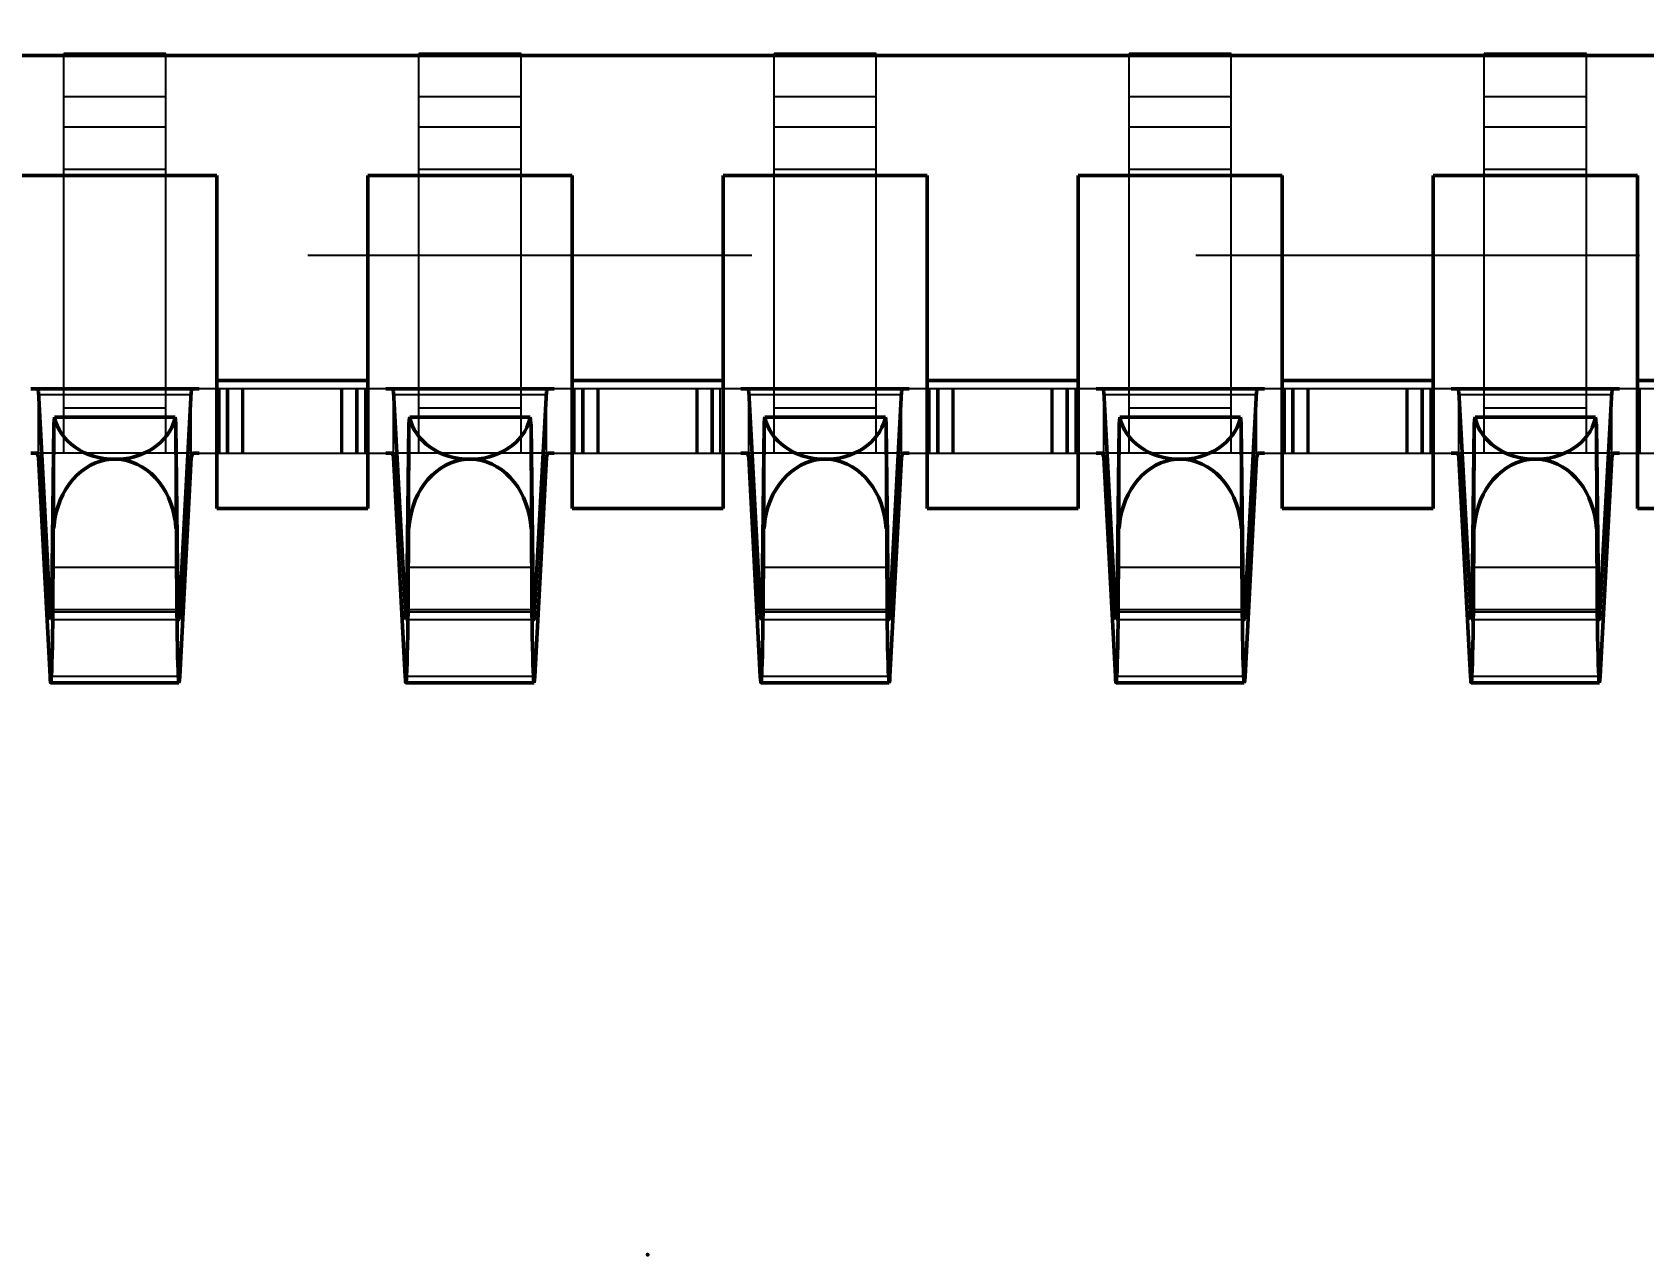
# Model space of a CAD drawing. Header units: millimetres. Extents: x -27 to 31.5, y -2.8 to 12.3.
# Drawn here: x -1.386 to 2.244, y 0 to 2.752 of the extents above; entities that cross this region are included whole.
import ezdxf

# ---------------------------------------------------------------- set-up
doc = ezdxf.new("R2010")
doc.units = ezdxf.units.MM
doc.linetypes.add('Dashed', pattern=[2, 1, -1])
for name, color, linetype, lineweight in [('2d ConnectionPoints', 7, 'Continuous', 50), ('AM_0', 7, 'Continuous', 50), ('AM_4', 3, 'Continuous', 25), ('AM_5', 3, 'Continuous', 25), ('AM_9', 6, 'Dashed', 25)]:
    doc.layers.add(name, color=color, linetype=linetype, lineweight=lineweight)
doc.dimstyles.new('ISO-25', dxfattribs={"dimtxt": 2.5, "dimasz": 2.5, "dimexe": 1.25, "dimexo": 0.625, "dimtad": 1, "dimtxsty": 'Standard', "dimcen": 2.5, "dimadec": 0, "dimazin": 0, "dimtfac": 1, "dimtmove": 0, "dimatfit": 3, "dimfxl": 1, "dimarcsym": 0})

# ---------------------------------------------------------------- blocks, each defined once
blk = doc.blocks.new('1_ERF8_C_211_05_0_060PN_0_in_ERF8_060_05_0_L_DV_TR_4')
at = {"layer": 'AM_0'}
for p, q in [((-1.0104, 1.95), (-1.3896, 1.95)), ((-1.3817, 1.95), (-1.3828, 1.95)), ((-1.3722, 1.9438), (-1.3455, 1.447)), ((-1.0545, 1.447), (-1.0278, 1.9438)), ((-1.0172, 1.95), (-1.0183, 1.95)), ((-0.218, 1.95), (-0.5896, 1.95)), ((-0.5817, 1.95), (-0.5828, 1.95)), ((-0.5722, 1.9438), (-0.5455, 1.447)), ((-0.2545, 1.447), (-0.2278, 1.9438)), ((-0.2172, 1.95), (-0.2183, 1.95)), ((-0.2104, 1.95), (-0.2172, 1.95)), ((0.5896, 1.95), (0.2104, 1.95)), ((0.2183, 1.95), (0.2172, 1.95)), ((0.2278, 1.9438), (0.2545, 1.447)), ((0.5455, 1.447), (0.5722, 1.9438)), ((0.5828, 1.95), (0.5817, 1.95)), ((1.3896, 1.95), (1.0104, 1.95)), ((1.0183, 1.95), (1.0172, 1.95)), ((1.0278, 1.9438), (1.0545, 1.447)), ((1.3455, 1.447), (1.3722, 1.9438)), ((1.3828, 1.95), (1.3817, 1.95)), ((2.182, 1.95), (1.8104, 1.95)), ((1.8183, 1.95), (1.8172, 1.95)), ((1.8278, 1.9438), (1.8545, 1.447)), ((2.1455, 1.447), (2.1722, 1.9438)), ((2.1828, 1.95), (2.1817, 1.95)), ((2.1896, 1.95), (2.1828, 1.95)), ((-1.3412, 1.547), (-1.3375, 1.8698)), ((-1.3396, 1.4519), (-1.3375, 1.8698)), ((-1.0641, 1.886), (-1.3359, 1.886)), ((-1.0625, 1.8698), (-1.0588, 1.547)), ((-1.0604, 1.4519), (-1.0625, 1.8698)), ((-0.5412, 1.547), (-0.5375, 1.8698)), ((-0.5396, 1.4519), (-0.5375, 1.8698)), ((-0.2641, 1.886), (-0.5359, 1.886)), ((-0.2625, 1.8698), (-0.2588, 1.547)), ((-0.2604, 1.4519), (-0.2625, 1.8698)), ((0.2588, 1.547), (0.2625, 1.8698)), ((0.2604, 1.4519), (0.2625, 1.8698)), ((0.5359, 1.886), (0.2641, 1.886)), ((0.5375, 1.8698), (0.5412, 1.547)), ((0.5396, 1.4519), (0.5375, 1.8698)), ((1.0588, 1.547), (1.0625, 1.8698)), ((1.0604, 1.4519), (1.0625, 1.8698)), ((1.3359, 1.886), (1.0641, 1.886)), ((1.3375, 1.8698), (1.3412, 1.547)), ((1.3396, 1.4519), (1.3375, 1.8698)), ((1.8588, 1.547), (1.8625, 1.8698)), ((1.8604, 1.4519), (1.8625, 1.8698)), ((2.1359, 1.886), (1.8641, 1.886)), ((2.1375, 1.8698), (2.1412, 1.547)), ((2.1396, 1.4519), (2.1375, 1.8698)), ((-1.3896, 1.805), (-1.3751, 1.805)), ((-1.346, 1.302), (-1.3722, 1.7948)), ((-1.1919, 1.791), (-1.2081, 1.791)), ((-1.0278, 1.7948), (-1.054, 1.302)), ((-1.0249, 1.805), (-1.0104, 1.805)), ((-0.5896, 1.805), (-0.5751, 1.805)), ((-0.546, 1.302), (-0.5722, 1.7948)), ((-0.3919, 1.791), (-0.4081, 1.791)), ((-0.2278, 1.7948), (-0.254, 1.302)), ((-0.2249, 1.805), (-0.2104, 1.805)), ((0.2104, 1.805), (0.2249, 1.805)), ((0.254, 1.302), (0.2278, 1.7948)), ((0.4081, 1.791), (0.3919, 1.791)), ((0.5722, 1.7948), (0.546, 1.302)), ((0.5751, 1.805), (0.5896, 1.805)), ((1.0104, 1.805), (1.0249, 1.805)), ((1.054, 1.302), (1.0278, 1.7948)), ((1.2081, 1.791), (1.1919, 1.791)), ((1.3722, 1.7948), (1.346, 1.302)), ((1.3751, 1.805), (1.3896, 1.805)), ((1.8104, 1.805), (1.8249, 1.805)), ((1.854, 1.302), (1.8278, 1.7948)), ((2.0081, 1.791), (1.9919, 1.791)), ((2.1722, 1.7948), (2.146, 1.302)), ((2.1751, 1.805), (2.1896, 1.805)), ((-1.3429, 1.447), (-1.3455, 1.447)), ((-1.0545, 1.447), (-1.0571, 1.447)), ((-0.5429, 1.447), (-0.5455, 1.447)), ((-0.2545, 1.447), (-0.2571, 1.447)), ((0.2571, 1.447), (0.2545, 1.447)), ((0.5455, 1.447), (0.5429, 1.447)), ((1.0571, 1.447), (1.0545, 1.447)), ((1.3455, 1.447), (1.3429, 1.447)), ((1.8571, 1.447), (1.8545, 1.447)), ((2.1455, 1.447), (2.1429, 1.447)), ((-1.0556, 1.288), (-1.3444, 1.288)), ((-0.2556, 1.288), (-0.5444, 1.288)), ((0.5444, 1.288), (0.2556, 1.288)), ((1.3444, 1.288), (1.0556, 1.288)), ((2.1444, 1.288), (1.8556, 1.288))]:
    blk.add_line(p, q, dxfattribs=at)
for points in [[(-1.3722, 1.9438), (-1.375, 1.9486), (-1.3817, 1.95)], [(-1.0183, 1.95), (-1.0248, 1.9487), (-1.0278, 1.9438)], [(-0.5722, 1.9438), (-0.575, 1.9486), (-0.5817, 1.95)], [(-0.2183, 1.95), (-0.2248, 1.9487), (-0.2278, 1.9438)], [(0.2278, 1.9438), (0.225, 1.9486), (0.2183, 1.95)], [(0.5817, 1.95), (0.5752, 1.9487), (0.5722, 1.9438)], [(1.0278, 1.9438), (1.025, 1.9486), (1.0183, 1.95)], [(1.3817, 1.95), (1.3752, 1.9487), (1.3722, 1.9438)], [(1.8278, 1.9438), (1.825, 1.9486), (1.8183, 1.95)], [(2.1817, 1.95), (2.1752, 1.9487), (2.1722, 1.9438)], [(-1.3375, 1.8698), (-1.3362, 1.8842), (-1.3359, 1.886)], [(-1.3359, 1.886), (-1.3335, 1.8763), (-1.33, 1.8668), (-1.3255, 1.8576), (-1.32, 1.8487), (-1.3137, 1.8403), (-1.3064, 1.8323), (-1.2984, 1.825), (-1.2896, 1.8182), (-1.2802, 1.812), (-1.2701, 1.8066), (-1.2595, 1.802), (-1.2484, 1.7981), (-1.237, 1.795), (-1.2253, 1.7927), (-1.2134, 1.7913), (-1.2081, 1.791)], [(-1.1919, 1.791), (-1.1799, 1.792), (-1.1681, 1.7939), (-1.1565, 1.7966), (-1.1453, 1.8002), (-1.1345, 1.8045), (-1.1242, 1.8096), (-1.1144, 1.8154), (-1.1053, 1.8219), (-1.097, 1.829), (-1.0894, 1.8367), (-1.0826, 1.845), (-1.0768, 1.8536), (-1.0719, 1.8627), (-1.0679, 1.8721), (-1.065, 1.8817), (-1.0641, 1.886)], [(-1.0641, 1.886), (-1.0626, 1.8716), (-1.0625, 1.8698)], [(-0.5375, 1.8698), (-0.5362, 1.8842), (-0.5359, 1.886)], [(-0.5359, 1.886), (-0.5335, 1.8763), (-0.53, 1.8668), (-0.5255, 1.8576), (-0.52, 1.8487), (-0.5137, 1.8403), (-0.5064, 1.8323), (-0.4984, 1.825), (-0.4896, 1.8182), (-0.4802, 1.812), (-0.4701, 1.8066), (-0.4595, 1.802), (-0.4484, 1.7981), (-0.437, 1.795), (-0.4253, 1.7927), (-0.4134, 1.7913), (-0.4081, 1.791)], [(-0.3919, 1.791), (-0.3799, 1.792), (-0.3681, 1.7939), (-0.3565, 1.7966), (-0.3453, 1.8002), (-0.3345, 1.8045), (-0.3242, 1.8096), (-0.3144, 1.8154), (-0.3053, 1.8219), (-0.297, 1.829), (-0.2894, 1.8367), (-0.2826, 1.845), (-0.2768, 1.8536), (-0.2719, 1.8627), (-0.2679, 1.8721), (-0.265, 1.8817), (-0.2641, 1.886)], [(-0.2641, 1.886), (-0.2626, 1.8716), (-0.2625, 1.8698)], [(0.2625, 1.8698), (0.2638, 1.8842), (0.2641, 1.886)], [(0.2641, 1.886), (0.2665, 1.8763), (0.27, 1.8668), (0.2745, 1.8576), (0.28, 1.8487), (0.2863, 1.8403), (0.2936, 1.8323), (0.3016, 1.825), (0.3104, 1.8182), (0.3198, 1.812), (0.3299, 1.8066), (0.3405, 1.802), (0.3516, 1.7981), (0.363, 1.795), (0.3747, 1.7927), (0.3866, 1.7913), (0.3919, 1.791)], [(0.4081, 1.791), (0.4201, 1.792), (0.4319, 1.7939), (0.4435, 1.7966), (0.4547, 1.8002), (0.4655, 1.8045), (0.4758, 1.8096), (0.4856, 1.8154), (0.4947, 1.8219), (0.503, 1.829), (0.5106, 1.8367), (0.5174, 1.845), (0.5232, 1.8536), (0.5281, 1.8627), (0.5321, 1.8721), (0.535, 1.8817), (0.5359, 1.886)], [(0.5359, 1.886), (0.5374, 1.8716), (0.5375, 1.8698)], [(1.0625, 1.8698), (1.0638, 1.8842), (1.0641, 1.886)], [(1.0641, 1.886), (1.0665, 1.8763), (1.07, 1.8668), (1.0745, 1.8576), (1.08, 1.8487), (1.0863, 1.8403), (1.0936, 1.8323), (1.1016, 1.825), (1.1104, 1.8182), (1.1198, 1.812), (1.1299, 1.8066), (1.1405, 1.802), (1.1516, 1.7981), (1.163, 1.795), (1.1747, 1.7927), (1.1866, 1.7913), (1.1919, 1.791)], [(1.2081, 1.791), (1.2201, 1.792), (1.2319, 1.7939), (1.2435, 1.7966), (1.2547, 1.8002), (1.2655, 1.8045), (1.2758, 1.8096), (1.2856, 1.8154), (1.2947, 1.8219), (1.303, 1.829), (1.3106, 1.8367), (1.3174, 1.845), (1.3232, 1.8536), (1.3281, 1.8627), (1.3321, 1.8721), (1.335, 1.8817), (1.3359, 1.886)], [(1.3359, 1.886), (1.3374, 1.8716), (1.3375, 1.8698)], [(1.8625, 1.8698), (1.8638, 1.8842), (1.8641, 1.886)], [(1.8641, 1.886), (1.8665, 1.8763), (1.87, 1.8668), (1.8745, 1.8576), (1.88, 1.8487), (1.8863, 1.8403), (1.8936, 1.8323), (1.9016, 1.825), (1.9104, 1.8182), (1.9198, 1.812), (1.9299, 1.8066), (1.9405, 1.802), (1.9516, 1.7981), (1.963, 1.795), (1.9747, 1.7927), (1.9866, 1.7913), (1.9919, 1.791)], [(2.0081, 1.791), (2.0201, 1.792), (2.0319, 1.7939), (2.0435, 1.7966), (2.0547, 1.8002), (2.0655, 1.8045), (2.0758, 1.8096), (2.0856, 1.8154), (2.0947, 1.8219), (2.103, 1.829), (2.1106, 1.8367), (2.1174, 1.845), (2.1232, 1.8536), (2.1281, 1.8627), (2.1321, 1.8721), (2.135, 1.8817), (2.1359, 1.886)], [(2.1359, 1.886), (2.1374, 1.8716), (2.1375, 1.8698)], [(-1.3751, 1.805), (-1.3726, 1.7978), (-1.3722, 1.7948)], [(-1.2081, 1.791), (-1.2201, 1.7895), (-1.2319, 1.7867), (-1.2435, 1.7828), (-1.2547, 1.7775), (-1.2655, 1.7712), (-1.2758, 1.7637), (-1.2856, 1.7551), (-1.2947, 1.7456), (-1.303, 1.7351), (-1.3106, 1.7238), (-1.3174, 1.7117), (-1.3232, 1.6989), (-1.3281, 1.6856), (-1.3321, 1.6718), (-1.335, 1.6576), (-1.3369, 1.6432), (-1.3375, 1.6351)], [(-1.0625, 1.6351), (-1.0638, 1.6496), (-1.0662, 1.6639), (-1.0696, 1.6779), (-1.0739, 1.6915), (-1.0793, 1.7046), (-1.0855, 1.7171), (-1.0926, 1.7288), (-1.1006, 1.7398), (-1.1092, 1.7499), (-1.1186, 1.759), (-1.1286, 1.7671), (-1.1392, 1.7741), (-1.1502, 1.78), (-1.1616, 1.7847), (-1.1733, 1.7881), (-1.1851, 1.7903), (-1.1919, 1.791)], [(-1.0278, 1.7948), (-1.0262, 1.802), (-1.0249, 1.805)], [(-0.5751, 1.805), (-0.5726, 1.7978), (-0.5722, 1.7948)], [(-0.4081, 1.791), (-0.4201, 1.7895), (-0.4319, 1.7867), (-0.4435, 1.7828), (-0.4547, 1.7775), (-0.4655, 1.7712), (-0.4758, 1.7637), (-0.4856, 1.7551), (-0.4947, 1.7456), (-0.503, 1.7351), (-0.5106, 1.7238), (-0.5174, 1.7117), (-0.5232, 1.6989), (-0.5281, 1.6856), (-0.5321, 1.6718), (-0.535, 1.6576), (-0.5369, 1.6432), (-0.5375, 1.6351)], [(-0.2625, 1.6351), (-0.2638, 1.6496), (-0.2662, 1.6639), (-0.2696, 1.6779), (-0.2739, 1.6915), (-0.2793, 1.7046), (-0.2855, 1.7171), (-0.2926, 1.7288), (-0.3006, 1.7398), (-0.3092, 1.7499), (-0.3186, 1.759), (-0.3286, 1.7671), (-0.3392, 1.7741), (-0.3502, 1.78), (-0.3616, 1.7847), (-0.3733, 1.7881), (-0.3851, 1.7903), (-0.3919, 1.791)], [(-0.2278, 1.7948), (-0.2262, 1.802), (-0.2249, 1.805)], [(0.2249, 1.805), (0.2274, 1.7978), (0.2278, 1.7948)], [(0.3919, 1.791), (0.3799, 1.7895), (0.3681, 1.7867), (0.3565, 1.7828), (0.3453, 1.7775), (0.3345, 1.7712), (0.3242, 1.7637), (0.3144, 1.7551), (0.3053, 1.7456), (0.297, 1.7351), (0.2894, 1.7238), (0.2826, 1.7117), (0.2768, 1.6989), (0.2719, 1.6856), (0.2679, 1.6718), (0.265, 1.6576), (0.2631, 1.6432), (0.2625, 1.6351)], [(0.5375, 1.6351), (0.5362, 1.6496), (0.5338, 1.6639), (0.5304, 1.6779), (0.5261, 1.6915), (0.5207, 1.7046), (0.5145, 1.7171), (0.5074, 1.7288), (0.4994, 1.7398), (0.4908, 1.7499), (0.4814, 1.759), (0.4714, 1.7671), (0.4608, 1.7741), (0.4498, 1.78), (0.4384, 1.7847), (0.4267, 1.7881), (0.4149, 1.7903), (0.4081, 1.791)], [(0.5722, 1.7948), (0.5738, 1.802), (0.5751, 1.805)], [(1.0249, 1.805), (1.0274, 1.7978), (1.0278, 1.7948)], [(1.1919, 1.791), (1.1799, 1.7895), (1.1681, 1.7867), (1.1565, 1.7828), (1.1453, 1.7775), (1.1345, 1.7712), (1.1242, 1.7637), (1.1144, 1.7551), (1.1053, 1.7456), (1.097, 1.7351), (1.0894, 1.7238), (1.0826, 1.7117), (1.0768, 1.6989), (1.0719, 1.6856), (1.0679, 1.6718), (1.065, 1.6576), (1.0631, 1.6432), (1.0625, 1.6351)], [(1.3375, 1.6351), (1.3362, 1.6496), (1.3338, 1.6639), (1.3304, 1.6779), (1.3261, 1.6915), (1.3207, 1.7046), (1.3145, 1.7171), (1.3074, 1.7288), (1.2994, 1.7398), (1.2908, 1.7499), (1.2814, 1.759), (1.2714, 1.7671), (1.2608, 1.7741), (1.2498, 1.78), (1.2384, 1.7847), (1.2267, 1.7881), (1.2149, 1.7903), (1.2081, 1.791)], [(1.3722, 1.7948), (1.3738, 1.802), (1.3751, 1.805)], [(1.8249, 1.805), (1.8274, 1.7978), (1.8278, 1.7948)], [(1.9919, 1.791), (1.9799, 1.7895), (1.9681, 1.7867), (1.9565, 1.7828), (1.9453, 1.7775), (1.9345, 1.7712), (1.9242, 1.7637), (1.9144, 1.7551), (1.9053, 1.7456), (1.897, 1.7351), (1.8894, 1.7238), (1.8826, 1.7117), (1.8768, 1.6989), (1.8719, 1.6856), (1.8679, 1.6718), (1.865, 1.6576), (1.8631, 1.6432), (1.8625, 1.6351)], [(2.1375, 1.6351), (2.1362, 1.6496), (2.1338, 1.6639), (2.1304, 1.6779), (2.1261, 1.6915), (2.1207, 1.7046), (2.1145, 1.7171), (2.1074, 1.7288), (2.0994, 1.7398), (2.0908, 1.7499), (2.0814, 1.759), (2.0714, 1.7671), (2.0608, 1.7741), (2.0498, 1.78), (2.0384, 1.7847), (2.0267, 1.7881), (2.0149, 1.7903), (2.0081, 1.791)], [(2.1722, 1.7948), (2.1738, 1.802), (2.1751, 1.805)], [(-1.3412, 1.547), (-1.3414, 1.5288), (-1.3416, 1.5118), (-1.3418, 1.4961), (-1.3421, 1.4819), (-1.3423, 1.4693), (-1.3426, 1.4582), (-1.3429, 1.449), (-1.3432, 1.4415), (-1.3435, 1.4359), (-1.3438, 1.4322), (-1.3441, 1.4304), (-1.3442, 1.4302)], [(-1.0558, 1.4302), (-1.0561, 1.4312), (-1.0564, 1.4341), (-1.0567, 1.4389), (-1.057, 1.4457), (-1.0573, 1.4542), (-1.0576, 1.4645), (-1.0578, 1.4765), (-1.0581, 1.4901), (-1.0583, 1.5052), (-1.0585, 1.5217), (-1.0587, 1.5394), (-1.0588, 1.547)], [(-0.5412, 1.547), (-0.5414, 1.5288), (-0.5416, 1.5118), (-0.5418, 1.4961), (-0.5421, 1.4819), (-0.5423, 1.4693), (-0.5426, 1.4582), (-0.5429, 1.449), (-0.5432, 1.4415), (-0.5435, 1.4359), (-0.5438, 1.4322), (-0.5441, 1.4304), (-0.5442, 1.4302)], [(-0.2558, 1.4302), (-0.2561, 1.4312), (-0.2564, 1.4341), (-0.2567, 1.4389), (-0.257, 1.4457), (-0.2573, 1.4542), (-0.2576, 1.4645), (-0.2578, 1.4765), (-0.2581, 1.4901), (-0.2583, 1.5052), (-0.2585, 1.5217), (-0.2587, 1.5394), (-0.2588, 1.547)], [(0.2588, 1.547), (0.2586, 1.5288), (0.2584, 1.5118), (0.2582, 1.4961), (0.2579, 1.4819), (0.2577, 1.4693), (0.2574, 1.4582), (0.2571, 1.449), (0.2568, 1.4415), (0.2565, 1.4359), (0.2562, 1.4322), (0.2559, 1.4304), (0.2558, 1.4302)], [(0.5442, 1.4302), (0.5439, 1.4312), (0.5436, 1.4341), (0.5433, 1.4389), (0.543, 1.4457), (0.5427, 1.4542), (0.5424, 1.4645), (0.5422, 1.4765), (0.5419, 1.4901), (0.5417, 1.5052), (0.5415, 1.5217), (0.5413, 1.5394), (0.5412, 1.547)], [(1.0588, 1.547), (1.0586, 1.5288), (1.0584, 1.5118), (1.0582, 1.4961), (1.0579, 1.4819), (1.0577, 1.4693), (1.0574, 1.4582), (1.0571, 1.449), (1.0568, 1.4415), (1.0565, 1.4359), (1.0562, 1.4322), (1.0559, 1.4304), (1.0558, 1.4302)], [(1.3442, 1.4302), (1.3439, 1.4312), (1.3436, 1.4341), (1.3433, 1.4389), (1.343, 1.4457), (1.3427, 1.4542), (1.3424, 1.4645), (1.3422, 1.4765), (1.3419, 1.4901), (1.3417, 1.5052), (1.3415, 1.5217), (1.3413, 1.5394), (1.3412, 1.547)], [(1.8588, 1.547), (1.8586, 1.5288), (1.8584, 1.5118), (1.8582, 1.4961), (1.8579, 1.4819), (1.8577, 1.4693), (1.8574, 1.4582), (1.8571, 1.449), (1.8568, 1.4415), (1.8565, 1.4359), (1.8562, 1.4322), (1.8559, 1.4304), (1.8558, 1.4302)], [(2.1442, 1.4302), (2.1439, 1.4312), (2.1436, 1.4341), (2.1433, 1.4389), (2.143, 1.4457), (2.1427, 1.4542), (2.1424, 1.4645), (2.1422, 1.4765), (2.1419, 1.4901), (2.1417, 1.5052), (2.1415, 1.5217), (2.1413, 1.5394), (2.1412, 1.547)], [(-1.3442, 1.4302), (-1.3445, 1.4312), (-1.3448, 1.4341), (-1.3451, 1.4389), (-1.3454, 1.4457), (-1.3455, 1.447)], [(-1.3396, 1.4519), (-1.34, 1.4227), (-1.3404, 1.396), (-1.3408, 1.3718), (-1.3412, 1.3504), (-1.3417, 1.3319), (-1.3422, 1.3166), (-1.3428, 1.3044), (-1.3433, 1.2956), (-1.3438, 1.2901), (-1.3444, 1.288), (-1.3444, 1.288)], [(-1.0556, 1.288), (-1.0561, 1.2897), (-1.0567, 1.2948), (-1.0572, 1.3032), (-1.0577, 1.315), (-1.0582, 1.33), (-1.0587, 1.3481), (-1.0592, 1.3692), (-1.0596, 1.393), (-1.06, 1.4195), (-1.0604, 1.4484), (-1.0604, 1.4519)], [(-1.0545, 1.447), (-1.0548, 1.44), (-1.0551, 1.4348), (-1.0554, 1.4316), (-1.0557, 1.4302), (-1.0558, 1.4302)], [(-0.5442, 1.4302), (-0.5445, 1.4312), (-0.5448, 1.4341), (-0.5451, 1.4389), (-0.5454, 1.4457), (-0.5455, 1.447)], [(-0.5396, 1.4519), (-0.54, 1.4227), (-0.5404, 1.396), (-0.5408, 1.3718), (-0.5412, 1.3504), (-0.5417, 1.3319), (-0.5422, 1.3166), (-0.5428, 1.3044), (-0.5433, 1.2956), (-0.5438, 1.2901), (-0.5444, 1.288), (-0.5444, 1.288)], [(-0.2556, 1.288), (-0.2561, 1.2897), (-0.2567, 1.2948), (-0.2572, 1.3032), (-0.2577, 1.315), (-0.2582, 1.33), (-0.2587, 1.3481), (-0.2592, 1.3692), (-0.2596, 1.393), (-0.26, 1.4195), (-0.2604, 1.4484), (-0.2604, 1.4519)], [(-0.2545, 1.447), (-0.2548, 1.44), (-0.2551, 1.4348), (-0.2554, 1.4316), (-0.2557, 1.4302), (-0.2558, 1.4302)], [(0.2558, 1.4302), (0.2555, 1.4312), (0.2552, 1.4341), (0.2549, 1.4389), (0.2546, 1.4457), (0.2545, 1.447)], [(0.2604, 1.4519), (0.26, 1.4227), (0.2596, 1.396), (0.2592, 1.3718), (0.2588, 1.3504), (0.2583, 1.3319), (0.2578, 1.3166), (0.2572, 1.3044), (0.2567, 1.2956), (0.2562, 1.2901), (0.2556, 1.288), (0.2556, 1.288)], [(0.5444, 1.288), (0.5439, 1.2897), (0.5433, 1.2948), (0.5428, 1.3032), (0.5423, 1.315), (0.5418, 1.33), (0.5413, 1.3481), (0.5408, 1.3692), (0.5404, 1.393), (0.54, 1.4195), (0.5396, 1.4484), (0.5396, 1.4519)], [(0.5455, 1.447), (0.5452, 1.44), (0.5449, 1.4348), (0.5446, 1.4316), (0.5443, 1.4302), (0.5442, 1.4302)], [(1.0558, 1.4302), (1.0555, 1.4312), (1.0552, 1.4341), (1.0549, 1.4389), (1.0546, 1.4457), (1.0545, 1.447)], [(1.0604, 1.4519), (1.06, 1.4227), (1.0596, 1.396), (1.0592, 1.3718), (1.0588, 1.3504), (1.0583, 1.3319), (1.0578, 1.3166), (1.0572, 1.3044), (1.0567, 1.2956), (1.0562, 1.2901), (1.0556, 1.288), (1.0556, 1.288)], [(1.3444, 1.288), (1.3439, 1.2897), (1.3433, 1.2948), (1.3428, 1.3032), (1.3423, 1.315), (1.3418, 1.33), (1.3413, 1.3481), (1.3408, 1.3692), (1.3404, 1.393), (1.34, 1.4195), (1.3396, 1.4484), (1.3396, 1.4519)], [(1.3455, 1.447), (1.3452, 1.44), (1.3449, 1.4348), (1.3446, 1.4316), (1.3443, 1.4302), (1.3442, 1.4302)], [(1.8558, 1.4302), (1.8555, 1.4312), (1.8552, 1.4341), (1.8549, 1.4389), (1.8546, 1.4457), (1.8545, 1.447)], [(1.8604, 1.4519), (1.86, 1.4227), (1.8596, 1.396), (1.8592, 1.3718), (1.8588, 1.3504), (1.8583, 1.3319), (1.8578, 1.3166), (1.8572, 1.3044), (1.8567, 1.2956), (1.8562, 1.2901), (1.8556, 1.288), (1.8556, 1.288)], [(2.1444, 1.288), (2.1439, 1.2897), (2.1433, 1.2948), (2.1428, 1.3032), (2.1423, 1.315), (2.1418, 1.33), (2.1413, 1.3481), (2.1408, 1.3692), (2.1404, 1.393), (2.14, 1.4195), (2.1396, 1.4484), (2.1396, 1.4519)], [(2.1455, 1.447), (2.1452, 1.44), (2.1449, 1.4348), (2.1446, 1.4316), (2.1443, 1.4302), (2.1442, 1.4302)], [(-1.3444, 1.288), (-1.345, 1.2896), (-1.3455, 1.2946), (-1.346, 1.302)], [(-1.054, 1.302), (-1.0545, 1.294), (-1.0551, 1.2893), (-1.0556, 1.288)], [(-0.5444, 1.288), (-0.545, 1.2896), (-0.5455, 1.2946), (-0.546, 1.302)], [(-0.254, 1.302), (-0.2545, 1.294), (-0.2551, 1.2893), (-0.2556, 1.288)], [(0.2556, 1.288), (0.255, 1.2896), (0.2545, 1.2946), (0.254, 1.302)], [(0.546, 1.302), (0.5455, 1.294), (0.5449, 1.2893), (0.5444, 1.288)], [(1.0556, 1.288), (1.055, 1.2896), (1.0545, 1.2946), (1.054, 1.302)], [(1.346, 1.302), (1.3455, 1.294), (1.3449, 1.2893), (1.3444, 1.288)], [(1.8556, 1.288), (1.855, 1.2896), (1.8545, 1.2946), (1.854, 1.302)], [(2.146, 1.302), (2.1455, 1.294), (2.1449, 1.2893), (2.1444, 1.288)]]:
    blk.add_lwpolyline(points, dxfattribs=at)
at = {"layer": 'AM_4'}
for p, q in [((-1.3722, 1.7948), (-1.3722, 1.9438)), ((-1.0283, 1.936), (-1.3717, 1.936)), ((-1.0278, 1.7948), (-1.0278, 1.9438)), ((-0.5722, 1.7948), (-0.5722, 1.9438)), ((-0.2283, 1.936), (-0.5717, 1.936)), ((-0.2278, 1.7948), (-0.2278, 1.9438)), ((0.2278, 1.7948), (0.2278, 1.9438)), ((0.5717, 1.936), (0.2283, 1.936)), ((0.5722, 1.7948), (0.5722, 1.9438)), ((1.0278, 1.7948), (1.0278, 1.9438)), ((1.3717, 1.936), (1.0283, 1.936)), ((1.3722, 1.7948), (1.3722, 1.9438)), ((1.8278, 1.7948), (1.8278, 1.9438)), ((2.1717, 1.936), (1.8283, 1.936)), ((2.1722, 1.7948), (2.1722, 1.9438)), ((-1.0604, 1.4519), (-1.3396, 1.4519)), ((-0.2604, 1.4519), (-0.5396, 1.4519)), ((0.5396, 1.4519), (0.2604, 1.4519)), ((1.3396, 1.4519), (1.0604, 1.4519)), ((2.1396, 1.4519), (1.8604, 1.4519))]:
    blk.add_line(p, q, dxfattribs=at)
at = {"layer": 'AM_9'}
for p, q in [((-1.085, 2.705), (-1.315, 2.705)), ((-1.315, 1.805), (-1.315, 2.705)), ((-1.085, 1.805), (-1.085, 2.705)), ((-0.285, 2.705), (-0.515, 2.705)), ((-0.515, 1.805), (-0.515, 2.705)), ((-0.285, 1.805), (-0.285, 2.705)), ((0.515, 2.705), (0.285, 2.705)), ((0.285, 1.805), (0.285, 2.705)), ((0.515, 1.805), (0.515, 2.705)), ((1.315, 2.705), (1.085, 2.705)), ((1.085, 1.805), (1.085, 2.705)), ((1.315, 1.805), (1.315, 2.705)), ((2.115, 2.705), (1.885, 2.705)), ((1.885, 1.805), (1.885, 2.705)), ((2.115, 1.805), (2.115, 2.705)), ((-1.085, 2.607), (-1.315, 2.607)), ((-0.285, 2.607), (-0.515, 2.607)), ((0.515, 2.607), (0.285, 2.607)), ((1.315, 2.607), (1.085, 2.607)), ((2.115, 2.607), (1.885, 2.607)), ((-1.085, 2.539), (-1.315, 2.539)), ((-0.285, 2.539), (-0.515, 2.539)), ((0.515, 2.539), (0.285, 2.539)), ((1.315, 2.539), (1.085, 2.539)), ((2.115, 2.539), (1.885, 2.539)), ((-1.085, 2.4432), (-1.315, 2.4432)), ((-0.285, 2.4432), (-0.515, 2.4432)), ((0.515, 2.4432), (0.285, 2.4432)), ((1.315, 2.4432), (1.085, 2.4432)), ((2.115, 2.4432), (1.885, 2.4432)), ((-1.0172, 1.95), (-1.3828, 1.95)), ((-0.5896, 1.95), (-1.0104, 1.95)), ((-0.9638, 1.805), (-0.9638, 1.95)), ((-0.9476, 1.805), (-0.9476, 1.95)), ((-0.9438, 1.805), (-0.9438, 1.95)), ((-0.913, 1.805), (-0.913, 1.95)), ((-0.91, 1.805), (-0.91, 1.95)), ((-0.69, 1.805), (-0.69, 1.95)), ((-0.687, 1.805), (-0.687, 1.95)), ((-0.6562, 1.805), (-0.6562, 1.95)), ((-0.6524, 1.805), (-0.6524, 1.95)), ((-0.6362, 1.805), (-0.6362, 1.95)), ((-0.2172, 1.95), (-0.5828, 1.95)), ((0.2104, 1.95), (-0.2104, 1.95)), ((-0.1638, 1.805), (-0.1638, 1.95)), ((-0.1476, 1.805), (-0.1476, 1.95)), ((-0.1438, 1.805), (-0.1438, 1.95)), ((-0.113, 1.805), (-0.113, 1.95)), ((-0.11, 1.805), (-0.11, 1.95)), ((0.11, 1.805), (0.11, 1.95)), ((0.113, 1.805), (0.113, 1.95)), ((0.1438, 1.805), (0.1438, 1.95)), ((0.1476, 1.805), (0.1476, 1.95)), ((0.1638, 1.805), (0.1638, 1.95)), ((0.5828, 1.95), (0.2172, 1.95)), ((1.0104, 1.95), (0.5896, 1.95)), ((0.6362, 1.805), (0.6362, 1.95)), ((0.6524, 1.805), (0.6524, 1.95)), ((0.6562, 1.805), (0.6562, 1.95)), ((0.687, 1.805), (0.687, 1.95)), ((0.69, 1.805), (0.69, 1.95)), ((0.91, 1.805), (0.91, 1.95)), ((0.913, 1.805), (0.913, 1.95)), ((0.9438, 1.805), (0.9438, 1.95)), ((0.9476, 1.805), (0.9476, 1.95)), ((0.9638, 1.805), (0.9638, 1.95)), ((1.3828, 1.95), (1.0172, 1.95)), ((1.8104, 1.95), (1.3896, 1.95)), ((1.4362, 1.805), (1.4362, 1.95)), ((1.4524, 1.805), (1.4524, 1.95)), ((1.4562, 1.805), (1.4562, 1.95)), ((1.487, 1.805), (1.487, 1.95)), ((1.49, 1.805), (1.49, 1.95)), ((1.71, 1.805), (1.71, 1.95)), ((1.713, 1.805), (1.713, 1.95)), ((1.7438, 1.805), (1.7438, 1.95)), ((1.7476, 1.805), (1.7476, 1.95)), ((1.7638, 1.805), (1.7638, 1.95)), ((2.1828, 1.95), (1.8172, 1.95)), ((2.6104, 1.95), (2.1896, 1.95)), ((2.2362, 1.805), (2.2362, 1.95)), ((-1.085, 1.906), (-1.315, 1.906)), ((-0.285, 1.906), (-0.515, 1.906)), ((0.515, 1.906), (0.285, 1.906)), ((1.315, 1.906), (1.085, 1.906)), ((2.115, 1.906), (1.885, 1.906)), ((-1.0249, 1.805), (-1.3751, 1.805)), ((-1.0104, 1.805), (-0.5896, 1.805)), ((-0.2249, 1.805), (-0.5751, 1.805)), ((-0.2104, 1.805), (0.2104, 1.805)), ((0.5751, 1.805), (0.2249, 1.805)), ((0.5896, 1.805), (1.0104, 1.805)), ((1.3751, 1.805), (1.0249, 1.805)), ((1.3896, 1.805), (1.8104, 1.805)), ((2.1751, 1.805), (1.8249, 1.805)), ((2.1896, 1.805), (2.6104, 1.805)), ((-1.0588, 1.547), (-1.3412, 1.547)), ((-0.2588, 1.547), (-0.5412, 1.547)), ((0.5412, 1.547), (0.2588, 1.547)), ((1.3412, 1.547), (1.0588, 1.547)), ((2.1412, 1.547), (1.8588, 1.547)), ((-1.3442, 1.4302), (-1.0558, 1.4302)), ((-1.0571, 1.447), (-1.3429, 1.447)), ((-0.5442, 1.4302), (-0.2558, 1.4302)), ((-0.2571, 1.447), (-0.5429, 1.447)), ((0.2558, 1.4302), (0.5442, 1.4302)), ((0.5429, 1.447), (0.2571, 1.447)), ((1.0558, 1.4302), (1.3442, 1.4302)), ((1.3429, 1.447), (1.0571, 1.447)), ((1.8558, 1.4302), (2.1442, 1.4302)), ((2.1429, 1.447), (1.8571, 1.447)), ((-1.054, 1.302), (-1.346, 1.302)), ((-0.254, 1.302), (-0.546, 1.302)), ((0.546, 1.302), (0.254, 1.302)), ((1.346, 1.302), (1.054, 1.302)), ((2.146, 1.302), (1.854, 1.302))]:
    blk.add_line(p, q, dxfattribs=at)
blk = doc.blocks.new('2_ERF8_060_05_0_DVTR_0_in_ERF8_060_05_0_L_DV_TR_4')
at = {"layer": 'AM_0'}
for p, q in [((27, 2.7), (-27, 2.7)), ((-0.97, 2.43), (-1.43, 2.43)), ((-0.97, 1.68), (-0.97, 2.43)), ((-0.63, 2.43), (-0.63, 1.68)), ((-0.17, 2.43), (-0.63, 2.43)), ((-0.17, 1.68), (-0.17, 2.43)), ((0.17, 2.43), (0.17, 1.68)), ((0.63, 2.43), (0.17, 2.43)), ((0.63, 1.68), (0.63, 2.43)), ((1.43, 2.43), (0.97, 2.43)), ((0.97, 2.43), (0.97, 1.68)), ((1.43, 1.68), (1.43, 2.43)), ((1.77, 2.43), (1.77, 1.68)), ((2.23, 2.43), (1.77, 2.43)), ((2.23, 1.68), (2.23, 2.43)), ((-0.97, 1.9687), (-0.63, 1.9687)), ((-0.17, 1.9687), (0.17, 1.9687)), ((0.63, 1.9687), (0.97, 1.9687)), ((1.43, 1.9687), (1.77, 1.9687)), ((2.23, 1.9687), (2.57, 1.9687)), ((-0.63, 1.68), (-0.97, 1.68)), ((0.17, 1.68), (-0.17, 1.68)), ((0.97, 1.68), (0.63, 1.68)), ((1.77, 1.68), (1.43, 1.68)), ((2.57, 1.68), (2.23, 1.68))]:
    blk.add_line(p, q, dxfattribs=at)
at = {"layer": 'AM_9'}
blk.add_line((24.235, 2.25), (-24.235, 2.25), dxfattribs=at)
blk = doc.blocks.new('*D3')
at = {"layer": 'AM_5', "color": 0, "lineweight": -2}
for p, q in [((-27, 0), (-27, 5.8)), ((-26, 5.8), (26, 5.8)), ((27, 0), (27, 5.8))]:
    blk.add_line(p, q, dxfattribs=at)
at = {"layer": 'AM_5', "color": 0}
for points in [[(-26, 5.9667), (-26, 5.6333), (-27, 5.8)], [(26, 5.6333), (26, 5.9667), (27, 5.8)]]:
    blk.add_solid(points, dxfattribs=at)
at = {"layer": 'Defpoints', "color": 0}
for p in [(27, 5.3), (-27, 0), (27, 0)]:
    blk.add_point(p, dxfattribs=at)
at = {"layer": 'AM_5', "color": 0, "insert": (0, 6.8619), "char_height": 1, "attachment_point": 5}
blk.add_mtext('54 [2.126]', dxfattribs=at)

msp = doc.modelspace()

# ---------------------------------------------------------------- linework, layer by layer
at = {"layer": '2d ConnectionPoints'}
msp.add_point((0, 0), dxfattribs=at)
msp.add_point((0, 0), dxfattribs=at)
msp.add_point((0, 0), dxfattribs=at)

# ---------------------------------------------------------------- block references
for name in ['2_ERF8_060_05_0_DVTR_0_in_ERF8_060_05_0_L_DV_TR_4', '1_ERF8_C_211_05_0_060PN_0_in_ERF8_060_05_0_L_DV_TR_4']:
    msp.add_blockref(name, (0, 0))

# ---------------------------------------------------------------- dimensions: what is measured, and where the dimension line sits
at = {"layer": 'AM_5'}
dim = msp.add_linear_dim(base=(27, 5.8), p1=(-27, 0), p2=(27, 0), text='54 [2.126]', dimstyle='ISO-25', override={"dimtxt": 1, "dimasz": 1, "dimexe": 0, "dimexo": 0, "dimgap": 0.3}, dxfattribs=at)
dim.commit()
dim.dimension.update_dxf_attribs({"geometry": '*D3', "text_midpoint": (0, 5.8), "dimtype": 160})

doc.saveas('drawing.dxf')
